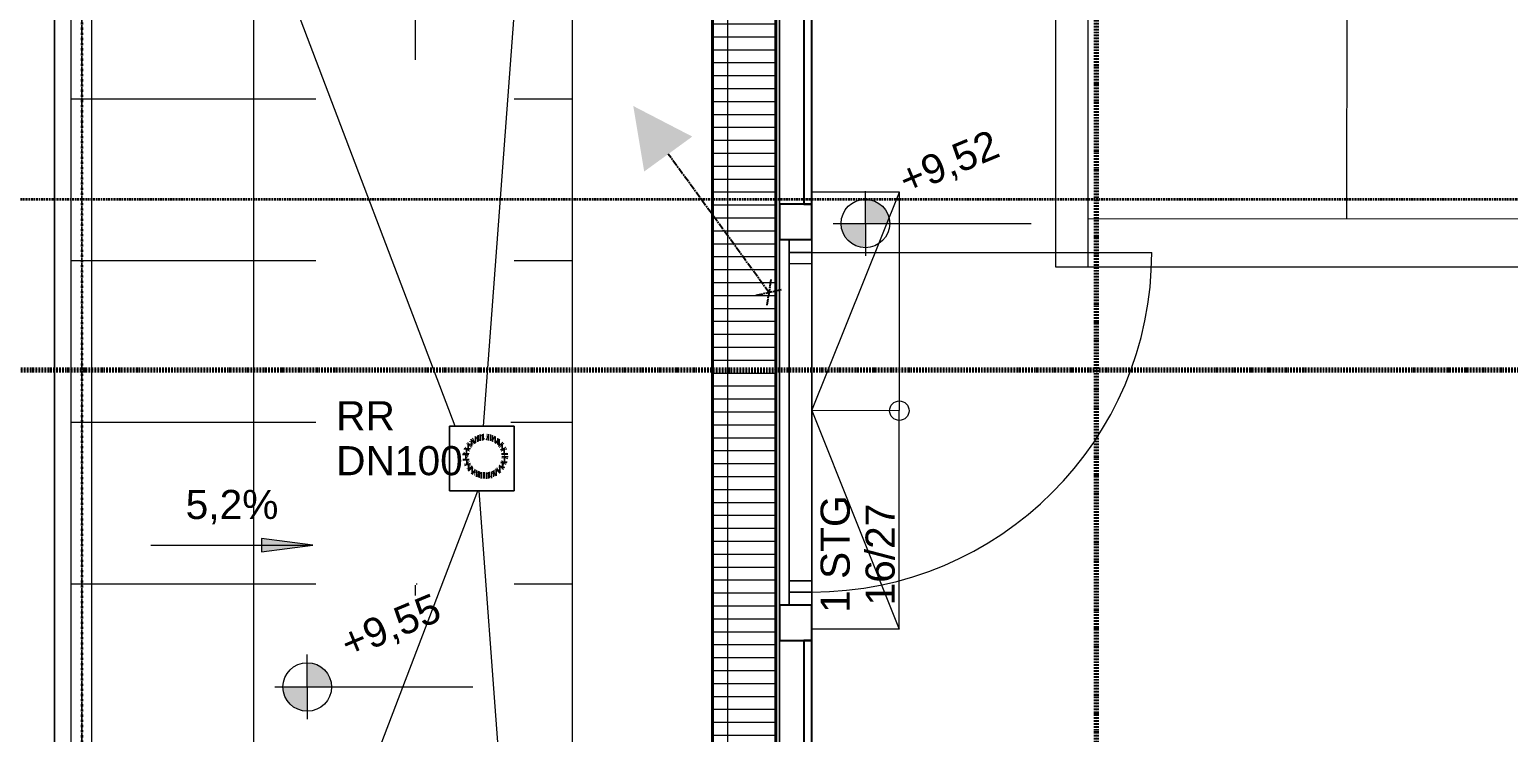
# Model space of a CAD drawing. Header units: metres. Extents: x -17679 to 22565, y -12299 to 33430.
# Drawn here: x -4543 to 27, y 11048 to 13222 of the extents above; entities that cross this region are included whole.
import ezdxf
from ezdxf.enums import TextEntityAlignment as Align

# ---------------------------------------------------------------- set-up
doc = ezdxf.new("R2010")
doc.units = ezdxf.units.M
for name, pattern in [('ACAD_ISO08W100', [36, 24, -3, 6, -3]), ('Achse', [0.009, 0.005, -0.002, 0, -0.002]), ('Strich Punkt', [0.015875, 0.00635, -0.004763, 0, -0.004763]), ('Strich Punkt Mittel', [0.015875, 0.00635, -0.004763, 0, -0.004763])]:
    doc.linetypes.add(name, pattern=pattern)
doc.layers.get('0').update_dxf_attribs({"color": 252})
for name, color, linetype, lineweight in [('A-DETL-GENF_', 92, 'Continuous', 13), ('A-DETL-MBND', 5, 'Continuous', 5), ('A_Decken', 8, 'Continuous', 13), ('A_Fenster', 7, 'Continuous', 13), ('A_Gelaender', 7, 'Continuous', 13), ('A_Kanal_RW', 150, 'Strich Punkt', 100), ('A_Moebel', 6, 'Continuous', 13), ('A_Raeume_', 7, 'Continuous', 5), ('A_Raster_', 1, 'Continuous', 9), ('A_Tueren', 31, 'Continuous', 13), ('A_Waende', 7, 'Continuous', 13), ('G-ANNO-DIMS_', 111, 'Continuous', 9), ('G-ANNO-SYMB_', 111, 'Continuous', 9), ('M-EQPM', 50, 'Continuous', 5), ('S-STRS', 31, 'Continuous', 13), ('S-STRS-ANNO_', 31, 'Continuous', 5), ('S-STRS-IDEN_', 31, 'Continuous', 9), ('Text', 130, 'Continuous', 9)]:
    doc.layers.add(name, color=color, linetype=linetype, lineweight=lineweight)
doc.layers.add('E_ERDUNG', color=150, linetype='ACAD_ISO08W100', true_color=0x0f87ff)
doc.styles.add('Arial_2', font='arial.ttf', dxfattribs={"height": 0.09})
doc.styles.add('ET_LEGENDE - Wohnung$0$ROMANS', font='romans.shx', dxfattribs={"width": 0.6})

# ---------------------------------------------------------------- blocks, each defined once
blk = doc.blocks.new('*U562')
for p, q in [((0, 0), (445.2, 445.2)), ((47.5, 0), (-47.5, 0)), ((-17.9, 44), (17.9, -44))]:
    blk.add_line(p, q)
blk.add_solid([(367.9, 522.6), (599.9, 599.9), (522.6, 367.9)])
at = {"style": 'ET_LEGENDE - Wohnung$0$ROMANS', "width": 0.6, "flags": 1}
for tag, p in [('RAUMBUCHNUMMER', (0, -300)), ('ANLAGE', (0, -450))]:
    blk.add_attdef(tag, text='', height=100, dxfattribs=at).set_placement(p, align=Align.MIDDLE)
for tag, p in [('TEILANLAGE_NR', (0, -600)), ('KOMPONENTE', (0, -750)), ('KOMPONENTE_NR', (0, -900)), ('BEZEICHNUNG', (0, -1050)), ('TYP', (0, -1200)), ('HERSTELLER', (0, -1350)), ('MODEL', (0, -1500)), ('LEISTUNG_MAX', (0, -1650)), ('SPEZIFISCH_1', (0, -1800)), ('SPEZIFISCH_2', (0, -1950)), ('SPEZIFISCH_3', (0, -2100)), ('SPEZIFISCH_4', (0, -2250)), ('SPEZIFISCH_5', (0, -2400)), ('GEWERKE_CODE', (0, -2550)), ('LV_POS', (0, -2700)), ('ZAEHLER', (0, -2850)), ('PLATZHALTER_1', (0, -3000)), ('PLATZHALTER_2', (0, -3150)), ('PLATZHALTER_3', (0, -3300)), ('JOBLISTE_VDMA', (0, -3450)), ('ET_SPEZIFISCH_1', (0, -3600)), ('ET_SPEZIFISCH_2', (0, -3750)), ('ET_SPEZIFISCH_3', (0, -3900)), ('ET_SPEZIFISCH_4', (0, -4050)), ('ET_SPEZIFISCH_5', (0, -4200)), ('ET_SPEZIFISCH_6', (0, -4350)), ('ET_SPEZIFISCH_7', (0, -4500))]:
    blk.add_attdef(tag, text='', height=100, dxfattribs=at).set_placement(p, align=Align.MIDDLE_CENTER)
blk = doc.blocks.new('Moeb_Sofa - Sofa 180x90-4296491-263_PP_03DG_BT2')
at = {"layer": 'A_Moebel', "color": 8}
for p, q in [((-0.9, 0.45), (0.9, 0.45)), ((-0.9, -0.45), (-0.9, 0.45)), ((-0.8, -0.45), (-0.8, 0.45)), ((0, -0.3), (0, 0.45)), ((0.8, -0.45), (0.8, 0.45)), ((0.9, 0.45), (0.9, -0.45)), ((-0.8, -0.3), (0.8, -0.3)), ((0.9, -0.45), (-0.9, -0.45))]:
    blk.add_line(p, q, dxfattribs=at)
blk = doc.blocks.new('HLS_Rigol - 20x8cm-10102963-263_PP_03DG_BT2')
at = {"layer": 'M-EQPM'}
h = blk.add_hatch(dxfattribs=at)
h.set_pattern_fill('FP_100', color=256, style=0, pattern_type=2)
h.set_pattern_definition([(270, (0, 0.6096), (0.04, 0), [])])
h.paths.add_polyline_path([(6.9316, -0.0502), (6.9316, 0.095), (0, 0.095), (0, -0.095), (6.9316, -0.095), (6.9316, -0.0627)])
for p, q in [((0, 0.1), (6.9316, 0.1)), ((0, 0.1), (6.9316, 0.1)), ((0, 0.097), (6.9316, 0.097)), ((0, 0.095), (6.9316, 0.095)), ((0, -0.095), (6.9316, -0.095)), ((0, -0.097), (6.9316, -0.097)), ((0, -0.1), (6.9316, -0.1)), ((0, -0.1), (6.9316, -0.1))]:
    blk.add_line(p, q, dxfattribs=at)
blk = doc.blocks.new('Typ des oberen Holms - Oberer Geländerholm_Innen_-10061031-263_PP_03DG_BT2')
at = {"layer": 'A_Gelaender', "lineweight": 5}
for p, q in [((-25.2573, 80.2144), (-22.4054, 87.0516)), ((-22.3592, 87.0324), (-25.2107, 80.1961))]:
    blk.add_line(p, q, dxfattribs=at)
blk = doc.blocks.new('Typ des oberen Holms - Oberer Geländerholm_Innen_-V90-263_PP_03DG_BT2')
at = {"layer": 'A_Gelaender', "lineweight": 5}
for p, q in [((-22.4054, 87.0516), (-25.2573, 80.2144)), ((-22.3592, 87.0324), (-25.2107, 80.1961))]:
    blk.add_line(p, q, dxfattribs=at)
blk = doc.blocks.new('Systemelement - FaEl_GLA_0025_Versatz013_PfostenRiegel-11539582-263_PP_03DG_BT2')
at = {"layer": 'A_Fenster', "lineweight": 25}
for p, q in [((0.7798, 0.025), (-0.7798, 0.025)), ((-0.7798, 0.025), (-0.7798, 0)), ((-0.7798, 0), (0.7798, 0)), ((0.7798, 0), (0.7798, 0.025))]:
    blk.add_line(p, q, dxfattribs=at)
blk = doc.blocks.new('Pfosten rechteckig - 0080x0100_PfostenRiegel-11539446-263_PP_03DG_BT2')
at = {"layer": 'A_Fenster', "lineweight": 5}
blk.add_line((-51.9485, 68.8893), (-51.9485, 70.4489), dxfattribs=at)
blk = doc.blocks.new('Tür_Fassade_1 Flügel - Tür_Fassade_1 Flügel-11203733-263_PP_03DG_BT2')
at = {"layer": 'A_Tueren', "lineweight": 5}
for p, q in [((-0.565, 0.045), (-0.525, 0.045)), ((-0.565, 0.045), (-0.525, 0.045)), ((-0.565, 0.045), (-0.565, -0.025)), ((-0.525, 0.045), (-0.565, 0.045)), ((-0.525, -0.025), (-0.525, 0.045)), ((-0.525, 0.045), (-0.525, -0.025)), ((-0.525, 0.045), (0.525, 0.045)), ((-0.525, -0.025), (-0.525, 0.045)), ((-0.525, -0.025), (-0.525, 0.045)), ((-0.525, 0.045), (-0.49, 0.045)), ((-0.525, -0.025), (-0.525, 0.045)), ((-0.525, 0.045), (-0.525, -0.025)), ((0.525, 0.045), (-0.525, 0.045)), ((0.49, 0.045), (-0.49, 0.045)), ((-0.49, -0.025), (-0.49, 0.045)), ((-0.49, 0.045), (-0.49, -0.025)), ((-0.49, 0.045), (-0.49, -0.025)), ((0.49, -0.025), (0.49, 0.045)), ((0.49, -0.025), (0.49, 0.045)), ((0.49, 0.045), (0.525, 0.045)), ((0.49, -0.025), (0.49, 0.045)), ((0.525, 0.045), (0.565, 0.045)), ((0.525, -0.025), (0.525, 0.045)), ((0.525, -0.025), (0.525, 0.045)), ((0.525, 0.045), (0.565, 0.045)), ((0.525, -0.025), (0.525, 0.045)), ((0.525, 0.045), (0.525, -0.025)), ((0.525, 0.045), (0.525, -0.025)), ((0.565, 0.045), (0.525, 0.045)), ((0.525, -0.025), (0.525, 0.045)), ((0.565, -0.025), (0.565, 0.045)), ((-0.525, -0.025), (-0.565, -0.025)), ((-0.525, -0.025), (-0.565, -0.025)), ((-0.565, -0.025), (-0.525, -0.025)), ((0.525, -0.025), (-0.525, -0.025)), ((-0.49, -0.025), (-0.525, -0.025)), ((-0.525, -0.025), (0.525, -0.025)), ((-0.49, -0.025), (0.49, -0.025)), ((0.525, -0.025), (0.49, -0.025)), ((0.525, -0.025), (0.525, -1.075)), ((0.565, -0.025), (0.525, -0.025)), ((0.565, -0.025), (0.525, -0.025)), ((0.525, -0.025), (0.565, -0.025))]:
    blk.add_line(p, q, dxfattribs=at)
blk.add_arc((0.525, -0.025), 1.05, 180, 270, dxfattribs=at)
blk = doc.blocks.new('Systemelement - FaEl_GLA_0025_Versatz013_PfostenRiegel-11539449-263_PP_03DG_BT2')
at = {"layer": 'A_Fenster', "lineweight": 25}
for p, q in [((0.7798, 0.025), (-0.7798, 0.025)), ((-0.7798, 0.025), (-0.7798, 0)), ((-0.7798, 0), (0.7798, 0)), ((0.7798, 0), (0.7798, 0.025))]:
    blk.add_line(p, q, dxfattribs=at)
blk = doc.blocks.new('Pfosten rechteckig - 0110x0100_PfostenRiegel-11194933-263_PP_03DG_BT2')
at = {"layer": 'A_Fenster', "lineweight": 25}
for p, q in [((-0.055, 0.075), (0.055, 0.075)), ((-0.055, -0.025), (-0.055, 0.075)), ((0.055, 0.075), (0.055, -0.025)), ((0.055, -0.025), (-0.055, -0.025))]:
    blk.add_line(p, q, dxfattribs=at)
blk = doc.blocks.new('Symbol_Schatten - Bodendurchbruch_Schatten-V118-263_PP_03DG_BT2')
at = {"layer": 'A-DETL-MBND'}
for p, q in [((0.1, -0.1), (0.1, 0.1)), ((0.1, 0.1), (0.1, -0.1)), ((-0.1, -0.1), (0.1, -0.1)), ((0.1, -0.1), (-0.1, -0.1))]:
    blk.add_line(p, q, dxfattribs=at)
blk = doc.blocks.new('Symbol_Schatten - Bodendurchbruch_Schatten-V119-263_PP_03DG_BT2')
at = {"layer": 'A-DETL-MBND'}
for p, q in [((-0.1, -0.1), (0.0897, -0.1)), ((0.0897, -0.1), (-0.1, -0.1))]:
    blk.add_line(p, q, dxfattribs=at)
blk = doc.blocks.new('Symbol_Schatten - Bodendurchbruch_Schatten-V113-263_PP_03DG_BT2')
at = {"layer": 'A-DETL-MBND'}
for p, q in [((0.1, 0.1), (-0.1, 0.1)), ((-0.1, 0.1), (-0.1, -0.1)), ((-0.1, -0.1), (-0.1, 0.1)), ((-0.1, 0.1), (0.1, 0.1)), ((0.1, -0.1), (0.1, 0.1)), ((0.1, 0.1), (0.1, -0.1)), ((-0.1, -0.1), (0.1, -0.1)), ((0.1, -0.1), (-0.1, -0.1))]:
    blk.add_line(p, q, dxfattribs=at)
blk = doc.blocks.new('Höhenkoten - 018-55641-263_PP_03DG_BT2')
at = {"layer": 'G-ANNO-DIMS_'}
h = blk.add_hatch(color=256, dxfattribs=at)
edge = h.paths.add_edge_path()
edge.add_line((0, 0), (0, 0.0015))
edge.add_arc((0, 0), 0.0015, 0, 90, ccw=False)
edge.add_line((0.0015, 0), (0, 0))
h = blk.add_hatch(color=256, dxfattribs=at)
edge = h.paths.add_edge_path()
edge.add_line((0, 0), (0, -0.0015))
edge.add_arc((0, 0), 0.0015, 180, 270, ccw=False)
edge.add_line((-0.0015, 0), (0, 0))
for p, q in [((0, 0), (0, 0.002)), ((-0.002, 0), (0.010242, 0)), ((0, 0), (0, -0.002))]:
    blk.add_line(p, q, dxfattribs=at)
blk.add_circle((0, 0), 0.0015, dxfattribs=at)
blk = doc.blocks.new('6546546')
at = {"layer": 'A-DETL-GENF_', "lineweight": 5, "true_color": 0x636466}
h = blk.add_hatch(dxfattribs=at)
h.set_pattern_fill('FP_140', color=251, style=0, pattern_type=2)
h.set_pattern_definition([(89.998, (-85.848, 81.011), (-0.5, 1.75e-05), []), (179.998, (-85.848, 81.011), (-1.75e-05, -0.5), [])])
h.paths.add_polyline_path([(-39.8586, 49.5703), (-37.5789, 50.548), (-37.5788, 55.4685), (-39.8586, 55.4685), (-39.8586, 49.9275)])
h.paths.add_polyline_path([(-39.8538, 50.4573), (-39.8538, 50.4573), (-39.8538, 50.4671)])
h.paths.add_polyline_path([(-39.8538, 50.4671), (-39.8538, 50.4671), (-39.8538, 50.4747)])
h.paths.add_polyline_path([(-39.8538, 50.4747), (-39.8538, 50.4747), (-39.8538, 50.4794)])
h.paths.add_polyline_path([(-39.781, 51.8483), (-39.7537, 52.6771), (-39.7638, 52.6771), (-39.7638, 52.6842), (-39.7891, 52.7278), (-39.7783, 52.7278), (-39.7783, 52.7316), (-39.7638, 52.7278), (-39.7475, 52.7282), (-39.7345, 52.7317), (-39.7216, 52.7392), (-39.7106, 52.7506), (-39.7037, 52.7627), (-39.6998, 52.7771), (-39.6999, 52.7921), (-39.7038, 52.8065), (-39.7113, 52.8194), (-39.7218, 52.8299), (-39.7348, 52.8373), (-39.75, 52.8411), (-39.7641, 52.8411), (-39.7785, 52.8372), (-39.7785, 52.8411), (-39.781, 52.8411), (-39.781, 52.8568), (-39.8137, 52.8521), (-39.8387, 52.6771), (-39.8387, 52.8771), (-39.781, 52.8771), (-39.781, 52.9825), (-39.7568, 52.9646), (-39.7646, 53.1626), (-39.7696, 53.1738), (-39.7651, 53.1738), (-39.7874, 53.7402), (-39.4119, 53.2066), (-39.1271, 53.557), (-38.9861, 53.2908), (-38.9861, 53.1738), (-39.1094, 53.1738), (-39.1094, 52.1363), (-39.75, 51.8616)])
h.paths.add_polyline_path([(-37.2796, 59.6652), (-37.2647, 59.6652), (-37.2503, 59.6691), (-37.2374, 59.6766), (-37.2268, 59.6872), (-37.2194, 59.7001), (-37.2156, 59.7146), (-37.2156, 59.7295), (-37.2195, 59.7439), (-37.227, 59.7568), (-37.2376, 59.7673), (-37.2505, 59.7747), (-37.265, 59.7786), (-37.2799, 59.7785), (-37.2943, 59.7746), (-37.3072, 59.7671), (-37.3177, 59.7566), (-37.3251, 59.7436), (-37.329, 59.7292), (-37.3286, 59.7133), (-37.325, 59.6999), (-37.3175, 59.687), (-37.307, 59.6765), (-37.294, 59.669), (-37.2894, 59.6678)])
h.paths.add_polyline_path([(-37.3082, 60.5211), (-37.3082, 62.1411), (-37.3112, 62.1411), (-37.3112, 60.5211)])
h.paths.add_polyline_path([(-37.3132, 60.5211), (-37.3132, 62.1411), (-37.3486, 62.1411), (-37.3486, 60.5211), (-37.3147, 60.5211)])
h.paths.add_polyline_path([(-52.1584, 64.3116), (-52.1584, 64.3117), (-52.4008, 64.3117), (-52.4008, 64.3167), (-52.4283, 64.3167), (-52.4283, 64.3917), (-52.4197, 64.4217), (-52.4768, 64.4217), (-52.4683, 64.3917), (-52.4683, 64.3167), (-52.4958, 64.3167), (-52.4958, 64.3117), (-52.5885, 64.3117), (-52.5885, 71.7188), (-54.1385, 71.7188), (-54.1385, 64.3118), (-52.3575, 64.3116)])
h.paths.add_polyline_path([(-37.2484, 66.4389), (-37.2391, 66.4443), (-37.2285, 66.4549), (-37.2211, 66.4679), (-37.2173, 66.4823), (-37.2173, 66.4972), (-37.2212, 66.5116), (-37.2287, 66.5245), (-37.2393, 66.535), (-37.2484, 66.5403), (-37.2484, 66.4396)])
h.paths.add_polyline_path([(-53.4604, 66.482), (-53.0651, 67.7037), (-53.0696, 67.7203), (-53.381, 66.8513), (-53.3809, 69.3357), (-52.7786, 69.3357), (-52.7684, 69.4729), (-52.7684, 68.6209), (-52.7787, 68.5891), (-52.7787, 68.2027), (-52.7684, 68.2027), (-52.9434, 68.1777), (-52.9684, 68.0027), (-52.7684, 68.0027), (-52.7684, 66.5935), (-52.7727, 66.6095), (-52.7787, 66.6903), (-53.381, 66.6903)])
h.paths.add_polyline_path([(-37.2797, 73.3336), (-37.2647, 73.3336), (-37.2503, 73.3375), (-37.2374, 73.345), (-37.2269, 73.3556), (-37.2195, 73.3685), (-37.2157, 73.383), (-37.2157, 73.3979), (-37.2196, 73.4123), (-37.2271, 73.4252), (-37.2377, 73.4357), (-37.2506, 73.4431), (-37.265, 73.447), (-37.2799, 73.4469), (-37.2943, 73.443), (-37.3072, 73.4355), (-37.3178, 73.425), (-37.3252, 73.412), (-37.329, 73.3976), (-37.329, 73.3827), (-37.3251, 73.3683), (-37.3176, 73.3554), (-37.307, 73.3449), (-37.2941, 73.3374)])
h.paths.add_polyline_path([(-37.3078, 74.1124), (-37.3078, 75.7324), (-37.3108, 75.7324), (-37.3108, 74.1124)])
h.paths.add_polyline_path([(-37.3128, 74.1124), (-37.3128, 75.7324), (-37.3482, 75.7324), (-37.3482, 74.1124), (-37.3147, 74.1124)])
h.paths.add_polyline_path([(-50.9382, 76.0566), (-50.9381, 76.0567), (-50.938, 82.8798), (-53.9881, 82.8798), (-53.9879, 76.0567), (-50.9581, 76.0566)])
h.paths.add_polyline_path([(-53.8681, 76.0567), (-53.8681, 76.0567), (-53.8681, 76.1229)])
h.paths.add_polyline_path([(-53.9968, 76.1926), (-53.996, 76.1945), (-53.9947, 76.2093), (-53.994, 76.2349), (-53.9943, 76.2783), (-53.9953, 76.2992), (-53.9968, 76.3069), (-54.1181, 76.3064), (-54.1181, 76.1926), (-54.0077, 76.1926)])
h.paths.add_polyline_path([(-40.5681, 76.6564), (-37.5781, 76.6564), (-37.5779, 83.0094), (-40.5679, 83.0095), (-40.5681, 76.6565)])
h.paths.add_polyline_path([(-51.0823, 77.1967), (-51.9251, 77.1967), (-51.9043, 77.2082), (-51.6211, 78.6527), (-51.5329, 78.4952), (-51.0493, 78.4952), (-51.0634, 77.9422), (-51.0048, 77.846), (-51.0382, 77.846), (-51.0375, 77.7691), (-50.9581, 77.7691), (-51.0374, 77.7578), (-51.0367, 77.6836), (-51.0699, 77.6836), (-51.0703, 77.6691), (-51.0481, 77.6691), (-51.0481, 77.5213), (-51.0582, 77.5213), (-51.0315, 77.1967), (-51.0703, 77.1967)])
h.paths.add_polyline_path([(-40.5631, 77.5891), (-40.5631, 77.5891), (-40.5631, 77.5989)])
h.paths.add_polyline_path([(-40.5631, 77.5989), (-40.5631, 77.5989), (-40.5631, 77.6065)])
h.paths.add_polyline_path([(-40.5631, 77.6065), (-40.5631, 77.6065), (-40.5631, 77.6112)])
h.paths.add_polyline_path([(-40.4899, 80.6466), (-40.5028, 80.6391), (-40.4954, 80.6466)])
h.paths.add_polyline_path([(-40.4915, 79.7938), (-40.4756, 80.443), (-40.5351, 80.443), (-40.4743, 80.4959), (-40.4739, 80.5137), (-40.4943, 80.5137), (-40.5026, 80.5336), (-40.5026, 80.5411), (-40.4897, 80.541), (-40.4733, 80.5372), (-40.4603, 80.5372), (-40.4459, 80.5411), (-40.433, 80.5486), (-40.4225, 80.5592), (-40.4151, 80.5721), (-40.4113, 80.5866), (-40.4113, 80.6015), (-40.4162, 80.6176), (-40.4227, 80.6288), (-40.4333, 80.6393), (-40.4462, 80.6467), (-40.4606, 80.6506), (-40.4755, 80.6505), (-40.4899, 80.6466), (-40.4899, 80.6506), (-40.498, 80.6506), (-40.4981, 80.6922), (-40.523, 80.6887), (-40.548, 80.5137), (-40.548, 80.7137), (-40.4981, 80.7137), (-40.4982, 80.7524), (-40.4784, 80.7678), (-40.4993, 81.3024), (-39.6246, 81.3024), (-39.7192, 79.7938), (-40.4718, 79.7938)])
at = {"layer": 'G-ANNO-DIMS_', "true_color": 0x636466}
blk.add_hatch(color=251, dxfattribs=at).paths.add_polyline_path([(-53.3907, 67.8342), (-53.5494, 67.8551), (-53.5494, 67.8133)])
at = {"layer": 'A_Decken', "color": 251, "true_color": 0x636466}
for p, q in [((-52.8633, 68.2027), (-52.6005, 71.7189)), ((-52.5885, 64.3117), (-52.5883, 71.7189)), ((-51.8483, 71.7189), (-51.8484, 68.9263)), ((-52.9505, 68.2027), (-54.1385, 71.3297)), ((-51.9484, 67.6492), (-51.9484, 68.7792)), ((-51.9483, 67.6492), (-51.9483, 68.7792)), ((-52.9684, 68.0027), (-52.9684, 68.2027)), ((-52.7787, 68.2027), (-52.9684, 68.2027)), ((-52.7684, 68.0027), (-52.7684, 68.2027)), ((-54.1387, 64.7022), (-52.8809, 68.0027)), ((-52.7684, 68.0027), (-52.9684, 68.0027)), ((-52.6005, 64.3117), (-52.8771, 68.0027)), ((-51.8484, 67.5742), (-51.8485, 65.9796))]:
    blk.add_line(p, q, dxfattribs=at)
at = {"layer": 'A_Kanal_RW', "color": 251, "true_color": 0x636466}
blk.add_circle((-52.8577, 68.1092), 0.06, dxfattribs=at)
at = {"layer": 'A_Raeume_', "color": 251, "true_color": 0x636466, "flags": 128}
for points in [[(-48.9757, 71.9807), (-48.9757, 71.9787), (-51.7483, 71.9788), (-51.7483, 71.7189), (-51.9483, 71.7189), (-51.9483, 71.7173), (-51.9485, 64.7092), (-51.7485, 64.7092), (-51.7485, 64.0518), (-49.7335, 64.0518), (-49.7335, 64.0518), (-49.5804, 64.0517), (-48.361, 64.0515), (-48.361, 64.6267), (-47.1635, 64.6267), (-47.1634, 67.2267), (-47.1633, 71.9807), (-47.7257, 71.9807), (-47.7257, 71.9807), (-48.8227, 71.9807)], [(-54.1885, 64.3118), (-52.1085, 64.3117), (-52.1085, 64.7092), (-52.1083, 71.7189), (-54.1883, 71.7189)]]:
    blk.add_lwpolyline(points, close=True, dxfattribs=at)
at = {"layer": 'A_Raster_', "color": 251, "linetype": 'Strich Punkt Mittel', "lineweight": 35, "true_color": 0x636466}
for p, q in [((-54.1037, 84.1967), (-54.1049, 46.5271)), ((-56.2432, 68.9041), (-32.1346, 68.9034))]:
    blk.add_line(p, q, dxfattribs=at)
at = {"layer": 'A_Waende', "color": 251, "true_color": 0x636466}
blk.add_line((-51.9484, 68.7792), (-51.9484, 67.6492), dxfattribs=at)
at = {"layer": 'G-ANNO-DIMS_', "color": 251, "true_color": 0x636466}
for p, q in [((-53.3907, 67.8342), (-53.5494, 67.8551)), ((-53.5494, 67.8551), (-53.5494, 67.8133)), ((-53.8907, 67.8342), (-53.3907, 67.8342)), ((-53.5494, 67.8133), (-53.3907, 67.8342))]:
    blk.add_line(p, q, dxfattribs=at)
at = {"layer": 'G-ANNO-SYMB_', "color": 251, "linetype": 'Achse', "lineweight": 70, "true_color": 0x636466}
for p, q in [((-50.9697, 47.277), (-50.9686, 85.3042)), ((-56.4129, 68.3763), (-34.7534, 68.3763))]:
    blk.add_line(p, q, dxfattribs=at)
at = {"layer": 'S-STRS', "color": 251, "true_color": 0x636466}
for p, q in [((-51.8484, 68.8892), (-51.8484, 68.9263)), ((-51.5784, 68.9263), (-51.8484, 68.9263)), ((-51.5785, 67.5742), (-51.5784, 68.9263)), ((-51.5785, 67.5742), (-51.5784, 68.9263)), ((-51.8485, 67.6492), (-51.8485, 68.7792)), ((-51.5785, 67.5742), (-51.8485, 67.5742))]:
    blk.add_line(p, q, dxfattribs=at)
at = {"layer": 'S-STRS-ANNO_', "color": 251, "true_color": 0x636466}
for p, q in [((-51.8485, 68.2503), (-51.5784, 68.9263)), ((-51.5785, 68.2502), (-51.8485, 68.2503)), ((-51.8485, 68.2503), (-51.5785, 67.5742))]:
    blk.add_line(p, q, dxfattribs=at)
blk.add_circle((-51.5785, 68.2502), 0.03, dxfattribs=at)
at = {"layer": 'A-DETL-MBND', "color": 251, "true_color": 0x636466}
for name in ['Symbol_Schatten - Bodendurchbruch_Schatten-V118-263_PP_03DG_BT2', 'Symbol_Schatten - Bodendurchbruch_Schatten-V113-263_PP_03DG_BT2', 'Symbol_Schatten - Bodendurchbruch_Schatten-V119-263_PP_03DG_BT2']:
    blk.add_blockref(name, (-52.8684, 68.1027), dxfattribs=at)
at = {"layer": 'A_Fenster', "color": 251, "lineweight": 5, "true_color": 0x636466}
for p in [(0, 0), (0, -2.9096)]:
    blk.add_blockref('Pfosten rechteckig - 0080x0100_PfostenRiegel-11539446-263_PP_03DG_BT2', p, dxfattribs=at)
at = {"layer": 'A_Fenster', "color": 251, "true_color": 0x636466, "rotation": 269.9999999999998}
for name, p in [('Systemelement - FaEl_GLA_0025_Versatz013_PfostenRiegel-11539582-263_PP_03DG_BT2', (-51.8735, 69.669)), ('Systemelement - FaEl_GLA_0025_Versatz013_PfostenRiegel-11539449-263_PP_03DG_BT2', (-51.8735, 66.7594))]:
    blk.add_blockref(name, p, dxfattribs=at)
at = {"layer": 'A_Fenster', "color": 251, "lineweight": 5, "true_color": 0x636466, "extrusion": (0, 0, -1), "rotation": 270.0000000000002}
for p in [(51.8735, 68.8342), (51.8735, 67.5942)]:
    blk.add_blockref('Pfosten rechteckig - 0110x0100_PfostenRiegel-11194933-263_PP_03DG_BT2', p, dxfattribs=at)
at = {"layer": 'A_Gelaender', "color": 251, "lineweight": 5, "true_color": 0x636466, "rotation": 22.64000000000043}
for name in ['Typ des oberen Holms - Oberer Geländerholm_Innen_-10061031-263_PP_03DG_BT2', 'Typ des oberen Holms - Oberer Geländerholm_Innen_-V90-263_PP_03DG_BT2']:
    blk.add_blockref(name, (0, 0), dxfattribs=at)
at = {"layer": 'A_Moebel', "color": 251, "true_color": 0x636466, "rotation": 359.9941082324019}
blk.add_blockref('Moeb_Sofa - Sofa 180x90-4296491-263_PP_03DG_BT2', (-50.1953, 69.144), dxfattribs=at)
at = {"layer": 'A_Tueren', "color": 251, "lineweight": 5, "true_color": 0x636466, "rotation": 89.99999999999982}
blk.add_blockref('Tür_Fassade_1 Flügel - Tür_Fassade_1 Flügel-11203733-263_PP_03DG_BT2', (-51.8735, 68.2142), dxfattribs=at)
at = {"layer": 'G-ANNO-DIMS_', "color": 251, "true_color": 0x636466, "xscale": 49.99999999999998, "yscale": 49.99999999999998, "zscale": 49.99999999999998}
for p in [(-51.6832, 68.8292), (-53.4078, 67.3957)]:
    blk.add_blockref('Höhenkoten - 018-55641-263_PP_03DG_BT2', p, dxfattribs=at)
at = {"layer": 'M-EQPM', "color": 251, "true_color": 0x636466, "rotation": 269.9999999999999}
blk.add_blockref('HLS_Rigol - 20x8cm-10102963-263_PP_03DG_BT2', (-52.0583, 71.7158), dxfattribs=at)
at = {"layer": 'G-ANNO-DIMS_', "color": 251, "true_color": 0x636466, "char_height": 0.09, "attachment_point": 1, "line_spacing_factor": 0.941778, "style": 'Arial_2'}
for s, insert, width, rotation in [('+9,52', (-51.5898, 68.9993), 0.380128, 22.64), ('5,2%', (-53.7834, 68.0052), 0.342666, 359.9983), ('+9,55', (-53.3145, 67.5658), 0.380128, 22.64)]:
    blk.add_mtext(s, dxfattribs=dict(at, insert=insert, width=width, rotation=rotation))
at = {"layer": 'S-STRS-IDEN_', "color": 251, "true_color": 0x636466, "char_height": 0.09, "attachment_point": 1, "rotation": 90, "style": 'Arial_2'}
for s, insert, width in [('1 STG', (-51.8217, 67.6248), 0.432911), ('16/27', (-51.6828, 67.6479), 0.376793)]:
    blk.add_mtext(s, dxfattribs=dict(at, insert=insert, width=width))
at = {"layer": 'Text', "color": 251, "true_color": 0x636466, "char_height": 0.09, "attachment_point": 1, "style": 'Arial_2'}
for s, insert, width in [('RR', (-53.3185, 68.2795), 0.216456), ('DN100', (-53.3185, 68.1406), 0.468987)]:
    blk.add_mtext(s, dxfattribs=dict(at, insert=insert, width=width))

msp = doc.modelspace()

# ---------------------------------------------------------------- block references
at = {"xscale": 1000, "yscale": 1000, "zscale": 1000}
msp.add_blockref('6546546', (49723.1, -56206.7), dxfattribs=at)
at = {"layer": 'E_ERDUNG', "xscale": 0.8398080000000001, "yscale": 0.8398080000000001, "zscale": 0.8398080000000001, "rotation": 81.02107987142483}
msp.add_blockref('*U562', (-2258.3, 12409.5), dxfattribs=at)

doc.saveas('drawing.dxf')
